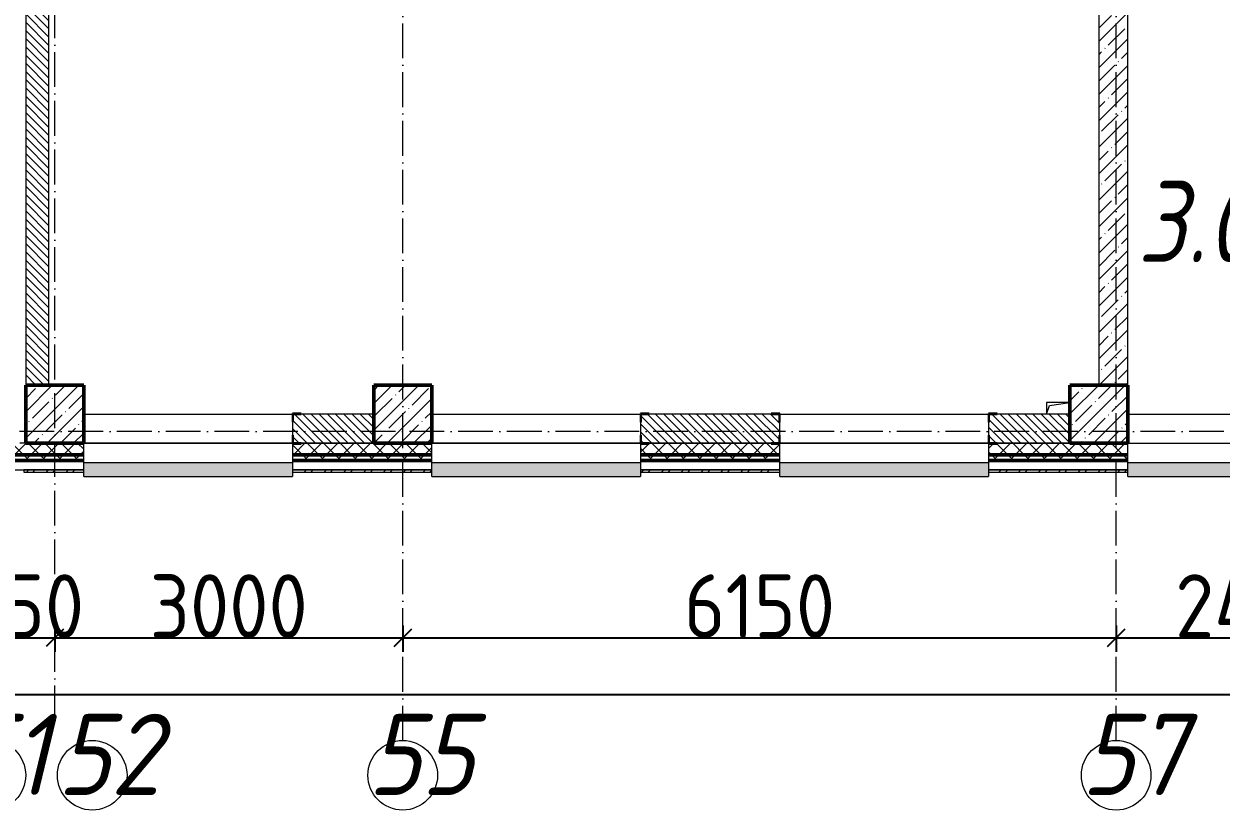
# Model space of a CAD drawing. Header units: millimetres. Extents: x -12989 to 629078, y -109036 to 555275.
# Drawn here: x 595395 to 605714, y -95598 to -88821 of the extents above; entities that cross this region are included whole.
import ezdxf

# ---------------------------------------------------------------- set-up
doc = ezdxf.new("R2010")
doc.units = ezdxf.units.MM
doc.linetypes.add('50_200_ШТРИХ_1Т_ш5_п1_п1_', pattern=[700, 500, -100, 0, -100])
for name, color, linetype, lineweight in [('A-____-____-DIMS', 7, 'Continuous', 9), ('A-GENM-____-MCUT', 7, 'Continuous', 25), ('A-GENM-____-OTLN', 7, 'Continuous', 9), ('A-GENM-____-OTLN-1', 7, 'Continuous', 25), ('A-GLAZ-____-OTLN', 7, 'Continuous', 9), ('A-WALL-____-MCUT-1', 7, 'Continuous', 9), ('A-WALL-____-MCUT-2', 7, 'Continuous', 50), ('A-WALL-____-MCUT-3', 7, 'Continuous', 9), ('A-WALL-____-OTLN', 7, 'Continuous', 9), ('A-WALL-____-PATT-1', 7, 'Continuous', 9), ('A-WALL-FNSH-MCUT-1', 7, 'Continuous', 9), ('S-COLS-____-MCUT', 7, 'Continuous', 50), ('S-COLS-____-OTLN', 7, 'Continuous', 9), ('S-GRID-____-IDEN', 7, 'Continuous', 9), ('S-GRID-____-OTLN-1', 7, '50_200_ШТРИХ_1Т_ш5_п1_п1_', 9), ('Марки помещений', 7, 'Continuous', 9)]:
    doc.layers.add(name, color=color, linetype=linetype, lineweight=lineweight)
doc.layers.add('A-GLAZ-____-OTLN-1', color=7, linetype='Continuous', lineweight=9, true_color=0xc0c0c0)
doc.styles.add('ISOCPEUR_I', font='isocpeui.ttf', dxfattribs={"width": 0.9, "height": 2.5})
doc.styles.add('ISOCPEUR_I_2', font='isocpeui.ttf', dxfattribs={"width": 0.85, "height": 2.3})
doc.styles.add('ISOCPEUR_I_9', font='isocpeui.ttf', dxfattribs={"width": 0.9, "height": 250})
doc.styles.add('СПДС', font='isocpeur.ttf', dxfattribs={"width": 0.9})
doc.dimstyles.new('ISO-2_5_0_9К_БОЛЬШОЙ_ОСИ', dxfattribs={"dimscale": 304.8, "dimtxt": 248.995294, "dimasz": 0.492126, "dimexe": 0.393701, "dimexo": 0, "dimgap": 0, "dimtad": 1, "dimdec": 0, "dimzin": 0, "dimdsep": 46, "dimtxsty": 'ISOCPEUR_I_9', "dimblk1": 'OBLIQUE', "dimblk2": 'OBLIQUE', "dimsah": 1, "dimcen": 0.09, "dimdle": 0.393701, "dimazin": 0, "dimtfac": 1, "dimtdec": 4, "dimtix": 1, "dimtmove": 0, "dimatfit": 3, "dimfxl": 1, "dimtvp": 1, "dimtolj": 1, "dimtzin": 0, "dimarcsym": 2})
pattern_1 = [(45, (523510.01, -90515.61), (-70.71068, 70.71068), []), (135, (523510.01, -90515.61), (-70.71068, -70.71068), [])]
pattern_2 = [(135, (523510.01, -90515.614), (-35.35534, -35.35534), [])]

# ---------------------------------------------------------------- blocks, each defined once
blk = doc.blocks.new('BSC_Колонна _Прямоугольная - 500х500-V62-АР1_План отверстий 3 этажа в осях 1-64_А-ГГ')
at = {"layer": 'S-COLS-____-OTLN'}
h = blk.add_hatch(dxfattribs=at)
h.set_pattern_fill('FP_99', color=256, style=0, pattern_type=2)
h.set_pattern_definition([(45, (-75150, 1668.96), (-114.04925, 114.04925), []), (45, (-75035.95, 1668.96), (-114.04925, 114.04925), [201.613, -40.323, 3.353, -36.97])])
h.paths.add_polyline_path([(-250, -250), (250, -250), (250, 250), (-250, 250)], flags=0)
at = {"layer": 'S-COLS-____-MCUT'}
for p, q in [((250, 250), (-250, 250)), ((-250, 250), (-250, -250)), ((250, -250), (250, 250)), ((-250, -250), (250, -250))]:
    blk.add_line(p, q, dxfattribs=at)
blk = doc.blocks.new('BSC_Колонна _Прямоугольная - 500х500-V112-АР1_План отверстий 3 этажа в осях 1-64_А-ГГ')
at = {"layer": 'S-COLS-____-OTLN'}
h = blk.add_hatch(dxfattribs=at)
h.set_pattern_fill('FP_135', color=256, style=0, pattern_type=2)
h.set_pattern_definition([(45, (-81150, 1668.96), (-114.04925, 114.04925), []), (45, (-81035.95, 1668.96), (-114.04925, 114.04925), [201.613, -40.323, 3.353, -36.97])])
h.paths.add_polyline_path([(-250, -250), (250, -250), (250, 250), (-250, 250)], flags=0)
at = {"layer": 'S-COLS-____-MCUT'}
for p, q in [((250, 250), (-250, 250)), ((-250, 250), (-250, -250)), ((250, -250), (250, 250)), ((-250, -250), (250, -250))]:
    blk.add_line(p, q, dxfattribs=at)
blk = doc.blocks.new('BSC_Колонна _Прямоугольная - 500х500-V131-АР1_План отверстий 3 этажа в осях 1-64_А-ГГ')
at = {"layer": 'S-COLS-____-OTLN'}
h = blk.add_hatch(dxfattribs=at)
h.set_pattern_fill('FP_154', color=256, style=0, pattern_type=2)
h.set_pattern_definition([(45, (-72150, 1668.96), (-114.04925, 114.04925), []), (45, (-72035.95, 1668.96), (-114.04925, 114.04925), [201.613, -40.323, 3.353, -36.97])])
h.paths.add_polyline_path([(-250, -250), (250, -250), (250, 250), (-250, 250)], flags=0)
at = {"layer": 'S-COLS-____-MCUT'}
for p, q in [((250, 250), (-250, 250)), ((-250, 250), (-250, -250)), ((250, -250), (250, 250)), ((-250, -250), (250, -250))]:
    blk.add_line(p, q, dxfattribs=at)
blk = doc.blocks.new('Фахверк_СКБ_Уголок - 250_2700-27497298-АР1_План отверстий 3 этажа в осях 1-64_А-ГГ')
at = {"layer": 'A-GENM-____-MCUT'}
for p, q in [((200, 181), (125, 181)), ((125, 181), (125, 106)), ((125, 106), (131, 106)), ((131, 106), (131, 175)), ((131, 175), (200, 175)), ((200, 175), (200, 181)), ((131, -6), (125, -6)), ((125, -6), (125, -81)), ((125, -81), (200, -81)), ((131, -75), (131, -6)), ((200, -75), (131, -75)), ((200, -81), (200, -75))]:
    blk.add_line(p, q, dxfattribs=at)
blk = doc.blocks.new('AR_Отверстие прямоугольное _в плите_ - AR_Отверстие прямоугольное _в плите_-V177-АР1_План отверстий 3 этажа в осях 1-64_А-ГГ')
at = {"layer": 'A-GENM-____-OTLN'}
for p, q in [((100, 50), (-100, 50)), ((-100, 50), (-100, -50)), ((-100, -50), (-75, 25)), ((-75, 25), (100, 50))]:
    blk.add_line(p, q, dxfattribs=at)
blk = doc.blocks.new('Отлив_СКБ - Отлив витража_120_НВФ-31885687-АР1_План отверстий 3 этажа в осях 1-64_А-ГГ')
at = {"layer": 'A-GLAZ-____-OTLN-1'}
for points in [[(0, 0), (0, -2), (1800, -2), (1800, 0), (534, 0)], [(0, -2), (0, -120), (1800, -120), (1800, -2), (534, -2)]]:
    blk.add_hatch(color=256, dxfattribs=at).paths.add_polyline_path(points, flags=0)
at = {"layer": 'A-GLAZ-____-OTLN'}
for p, q in [((0, 0), (1800, 0)), ((1800, -2), (0, -2)), ((0, -120), (0, -83)), ((1800, -83), (1800, -120)), ((0, -120), (1800, -120))]:
    blk.add_line(p, q, dxfattribs=at)
blk = doc.blocks.new('Отлив_СКБ - Отлив витража_120_НВФ-V214-АР1_План отверстий 3 этажа в осях 1-64_А-ГГ')
at = {"layer": 'A-GLAZ-____-OTLN-1'}
for points in [[(0, -2), (1800, -2), (1800, 0), (0, 0)], [(731, -120), (1800, -120), (1800, -2), (0, -2), (0, -120)]]:
    blk.add_hatch(color=256, dxfattribs=at).paths.add_polyline_path(points, flags=0)
at = {"layer": 'A-GLAZ-____-OTLN'}
for p, q in [((0, 0), (1800, 0)), ((1800, -2), (0, -2)), ((0, -120), (0, -83)), ((1800, -63), (1800, -120)), ((0, -120), (1800, -120))]:
    blk.add_line(p, q, dxfattribs=at)
blk = doc.blocks.new('Отлив_СКБ - Отлив витража_120_НВФ-31885283-АР1_План отверстий 3 этажа в осях 1-64_А-ГГ')
at = {"layer": 'A-GLAZ-____-OTLN-1'}
for points in [[(656, -2), (1000, -2), (1000, 0), (0, 0), (0, -2)], [(656, -120), (1000, -120), (1000, -2), (0, -2), (0, -120)]]:
    blk.add_hatch(color=256, dxfattribs=at).paths.add_polyline_path(points, flags=0)
at = {"layer": 'A-GLAZ-____-OTLN'}
for p, q in [((0, 0), (1000, 0)), ((1000, -2), (0, -2)), ((0, -120), (0, -83)), ((1000, -83), (1000, -120)), ((0, -120), (1000, -120))]:
    blk.add_line(p, q, dxfattribs=at)
blk = doc.blocks.new('Ось сетки - Круг_Ø6_00__ISO-2_5_0_9K_-25732049-АР1_План отверстий 3 этажа в осях 1-64_А-ГГ')
at = {"layer": 'S-GRID-____-IDEN'}
blk.add_circle((0, 0), 3, dxfattribs=at)
blk = doc.blocks.new('_Oblique')
at = {"color": 0, "linetype": 'ByBlock', "lineweight": -2}
blk.add_line((-0.5, -0.5), (0.5, 0.5), dxfattribs=at)
blk = doc.blocks.new('*D2927')
at = {"layer": 'A-____-____-DIMS', "color": 0, "lineweight": -2, "transparency": 16777216}
for p, q in [((355371, -90356), (355371, -90582)), ((355921, -90356), (355921, -90582)), ((355371, -90462), (355221, -90462)), ((355371, -90462), (355921, -90462)), ((355921, -90462), (356071, -90462))]:
    blk.add_line(p, q, dxfattribs=at)
at = {"layer": 'Defpoints', "color": 0, "transparency": 16777216}
for p in [(355371, -90356), (355921, -90356), (355921, -90462)]:
    blk.add_point(p, dxfattribs=at)
at = {"layer": 'A-____-____-DIMS', "color": 0, "lineweight": -2, "transparency": 16777216, "xscale": 150, "yscale": 150, "zscale": 150}
blk.add_blockref('_Oblique', (355371, -90462), dxfattribs=at)
at = {"layer": 'A-____-____-DIMS', "color": 0, "lineweight": -2, "transparency": 16777216, "xscale": 150, "yscale": 150, "zscale": 150, "rotation": 180}
blk.add_blockref('_Oblique', (355921, -90462), dxfattribs=at)
at = {"layer": 'A-____-____-DIMS', "color": 0, "transparency": 16777216, "insert": (355646, -90188), "char_height": 548.6, "attachment_point": 5, "style": 'СПДС'}
blk.add_mtext('\\A1;550', dxfattribs=at)
blk = doc.blocks.new('*D2928')
at = {"layer": 'A-____-____-DIMS', "color": 0, "lineweight": -2, "transparency": 16777216}
for p, q in [((355921, -90356), (355921, -90582)), ((358921, -90356), (358921, -90582)), ((355801, -90462), (359041, -90462))]:
    blk.add_line(p, q, dxfattribs=at)
at = {"layer": 'Defpoints', "color": 0, "transparency": 16777216}
for p in [(355921, -90356), (358921, -90356), (358921, -90462)]:
    blk.add_point(p, dxfattribs=at)
at = {"layer": 'A-____-____-DIMS', "color": 0, "lineweight": -2, "transparency": 16777216, "xscale": 150, "yscale": 150, "zscale": 150, "rotation": 180}
blk.add_blockref('_Oblique', (355921, -90462), dxfattribs=at)
at = {"layer": 'A-____-____-DIMS', "color": 0, "lineweight": -2, "transparency": 16777216, "xscale": 150, "yscale": 150, "zscale": 150}
blk.add_blockref('_Oblique', (358921, -90462), dxfattribs=at)
at = {"layer": 'A-____-____-DIMS', "color": 0, "transparency": 16777216, "insert": (357421, -90188), "char_height": 548.6, "attachment_point": 5, "style": 'СПДС'}
blk.add_mtext('\\A1;3000', dxfattribs=at)
blk = doc.blocks.new('*D2929')
at = {"layer": 'A-____-____-DIMS', "color": 0, "lineweight": -2, "transparency": 16777216}
for p, q in [((358921, -90356), (358921, -90582)), ((365071, -90356), (365071, -90582)), ((358801, -90462), (365191, -90462))]:
    blk.add_line(p, q, dxfattribs=at)
at = {"layer": 'Defpoints', "color": 0, "transparency": 16777216}
for p in [(358921, -90356), (365071, -90356), (365071, -90462)]:
    blk.add_point(p, dxfattribs=at)
at = {"layer": 'A-____-____-DIMS', "color": 0, "lineweight": -2, "transparency": 16777216, "xscale": 150, "yscale": 150, "zscale": 150, "rotation": 180}
blk.add_blockref('_Oblique', (358921, -90462), dxfattribs=at)
at = {"layer": 'A-____-____-DIMS', "color": 0, "lineweight": -2, "transparency": 16777216, "xscale": 150, "yscale": 150, "zscale": 150}
blk.add_blockref('_Oblique', (365071, -90462), dxfattribs=at)
at = {"layer": 'A-____-____-DIMS', "color": 0, "transparency": 16777216, "insert": (361996, -90188), "char_height": 548.6, "attachment_point": 5, "style": 'СПДС'}
blk.add_mtext('\\A1;6150', dxfattribs=at)
blk = doc.blocks.new('*D2930')
at = {"layer": 'A-____-____-DIMS', "color": 0, "lineweight": -2, "transparency": 16777216}
for p, q in [((365071, -90356), (365071, -90582)), ((367471, -90356), (367471, -90582)), ((364951, -90462), (367591, -90462))]:
    blk.add_line(p, q, dxfattribs=at)
at = {"layer": 'Defpoints', "color": 0, "transparency": 16777216}
for p in [(365071, -90356), (367471, -90356), (367471, -90462)]:
    blk.add_point(p, dxfattribs=at)
at = {"layer": 'A-____-____-DIMS', "color": 0, "lineweight": -2, "transparency": 16777216, "xscale": 150, "yscale": 150, "zscale": 150, "rotation": 180}
blk.add_blockref('_Oblique', (365071, -90462), dxfattribs=at)
at = {"layer": 'A-____-____-DIMS', "color": 0, "lineweight": -2, "transparency": 16777216, "xscale": 150, "yscale": 150, "zscale": 150}
blk.add_blockref('_Oblique', (367471, -90462), dxfattribs=at)
at = {"layer": 'A-____-____-DIMS', "color": 0, "transparency": 16777216, "insert": (366271, -90188), "char_height": 548.6, "attachment_point": 5, "style": 'СПДС'}
blk.add_mtext('\\A1;2400', dxfattribs=at)
blk = doc.blocks.new('*D2935')
at = {"layer": 'A-____-____-DIMS', "color": 0, "lineweight": -2, "transparency": 16777216}
for p, q in [((281421, -90844), (281421, -91070)), ((384921, -90844), (384921, -91070)), ((281301, -90950), (385041, -90950))]:
    blk.add_line(p, q, dxfattribs=at)
at = {"layer": 'Defpoints', "color": 0, "transparency": 16777216}
for p in [(281421, -90844), (384921, -90844), (384921, -90950)]:
    blk.add_point(p, dxfattribs=at)
at = {"layer": 'A-____-____-DIMS', "color": 0, "lineweight": -2, "transparency": 16777216, "xscale": 150, "yscale": 150, "zscale": 150, "rotation": 180}
blk.add_blockref('_Oblique', (281421, -90950), dxfattribs=at)
at = {"layer": 'A-____-____-DIMS', "color": 0, "lineweight": -2, "transparency": 16777216, "xscale": 150, "yscale": 150, "zscale": 150}
blk.add_blockref('_Oblique', (384921, -90950), dxfattribs=at)
at = {"layer": 'A-____-____-DIMS', "color": 0, "transparency": 16777216, "insert": (333171, -90676), "char_height": 548.6, "attachment_point": 5, "style": 'СПДС'}
blk.add_mtext('\\A1;103500', dxfattribs=at)
blk = doc.blocks.new('3эт')
at = {"layer": 'S-GRID-____-OTLN-1', "color": 251, "ltscale": 0.6, "true_color": 0x636466}
for p, q in [((355920.7, -91173.5), (355920.7, -76712.9)), ((358920.7, -91346.1), (358920.7, -76712.9)), ((365070.7, -91346.1), (365070.7, -80328.4)), ((387845.1, -88682.4), (279101.9, -88682.4))]:
    blk.add_line(p, q, dxfattribs=at)
at = {"layer": 'S-GRID-____-IDEN', "char_height": 700, "attachment_point": 1, "style": 'ISOCPEUR_I'}
for s, insert, width in [('51', (355092.4, -91116.3), 346.329), ('52', (355942.2, -91116.3), 404.05), ('55', (358618.6, -91116.3), 404.05), ('57', (364768.6, -91116.3), 404.05)]:
    blk.add_mtext(s, dxfattribs=dict(at, insert=insert, width=width))
at = {"layer": 'A-____-____-DIMS'}
for base, p1, p2, override, picture, middle in [((355920.7, -90462), (355370.7, -90355.9), (355920.7, -90355.9), {"dimtxt": 1.8, "dimpost": '<>', "dimtxsty": 'СПДС', "dimfxl": 550}, '*D2927', (355645.7, -90187.7)), ((358920.7, -90462), (355920.7, -90355.9), (358920.7, -90355.9), {"dimtxt": 1.8, "dimpost": '<>', "dimtxsty": 'СПДС', "dimfxl": 3000}, '*D2928', (357420.7, -90187.7)), ((365070.7, -90462), (358920.7, -90355.9), (365070.7, -90355.9), {"dimtxt": 1.8, "dimpost": '<>', "dimtxsty": 'СПДС', "dimfxl": 6150}, '*D2929', (361995.7, -90187.7)), ((367470.7, -90462), (365070.7, -90355.9), (367470.7, -90355.9), {"dimtxt": 1.8, "dimpost": '<>', "dimtxsty": 'СПДС', "dimfxl": 2400}, '*D2930', (366270.7, -90187.7)), ((384920.7, -90950.2), (281420.7, -90844.1), (384920.7, -90844.1), {"dimtxt": 1.8, "dimpost": '<>', "dimtxsty": 'СПДС', "dimfxl": 103500}, '*D2935', (333170.7, -90675.9))]:
    dim = blk.add_linear_dim(base=base, p1=p1, p2=p2, dimstyle='ISO-2_5_0_9К_БОЛЬШОЙ_ОСИ', override=override, dxfattribs=at)
    dim.commit()
    dim.dimension.update_dxf_attribs({"geometry": picture, "text_midpoint": middle})

msp = doc.modelspace()

# ---------------------------------------------------------------- hatches: boundary and pattern name
at = {"layer": 'A-WALL-____-PATT-1'}
h = msp.add_hatch(dxfattribs=at)
h.set_pattern_fill('FP_38', color=256, style=0, pattern_type=2)
h.set_pattern_definition([(45, (523510, -90515.61), (-114.04925, 114.04925), []), (45, (523624.06, -90515.61), (-114.04925, 114.04925), [201.612, -40.322, 3.353, -36.97])])
h.paths.add_polyline_path([(604910.0077, -91934.5723), (604910.0077, -84684.5723), (604660.0077, -84684.5723), (604660.0077, -91934.5723), (604799.688, -91934.5723)], flags=0)
h = msp.add_hatch(dxfattribs=at)
h.set_pattern_fill('FP_6', color=256, style=0, pattern_type=2)
h.set_pattern_definition(pattern_2)
h.paths.add_polyline_path([(595610.0077, -91934.5723), (595610.0077, -84934.5723), (595410.0077, -84934.5723), (595410.0077, -91934.5723)], flags=0)
h = msp.add_hatch(dxfattribs=at)
h.set_pattern_fill('FP_6', color=256, style=0, pattern_type=2)
h.set_pattern_definition(pattern_2)
h.paths.add_polyline_path([(597716.0077, -92434.5723), (598410.0077, -92434.5723), (598410.0077, -92184.5723), (597716.0077, -92184.5723), (597716.0077, -92253.5723), (597710.0077, -92253.5723), (597710.0077, -92365.5723), (597716.0077, -92365.5723)], flags=0)
h = msp.add_hatch(dxfattribs=at)
h.set_pattern_fill('FP_6', color=256, style=0, pattern_type=2)
h.set_pattern_definition(pattern_2)
h.paths.add_polyline_path([(603785.0077, -92434.5723), (604410.0077, -92434.5723), (604410.0077, -92184.5723), (603716.0077, -92184.5723), (603716.0077, -92253.5723), (603710.0077, -92253.5723), (603710.0077, -92365.5723), (603716.0077, -92365.5723), (603716.0077, -92434.5723)], flags=0)
h.paths.add_polyline_path([(600716.0077, -92434.5723), (601904.0077, -92434.5723), (601904.0077, -92365.5723), (601910.0077, -92365.5723), (601910.0077, -92253.5723), (601904.0077, -92253.5723), (601904.0077, -92184.5723), (600716.0077, -92184.5723), (600716.0077, -92253.5723), (600710.0077, -92253.5723), (600710.0077, -92365.5723), (600716.0077, -92365.5723), (600716.0077, -92433.3223)], flags=0)
h = msp.add_hatch(dxfattribs=at)
h.set_pattern_fill('FP_1', color=256, style=0, pattern_type=2)
h.set_pattern_definition(pattern_1)
h.paths.add_polyline_path([(624260.0077, -92534.5723), (624760.0077, -92534.5723), (624760.0077, -92434.5723), (615735.0077, -92434.5723), (615735.0077, -92440.5723), (615660.0077, -92440.5723), (615660.0077, -92534.5723), (624241.7952, -92534.5723)], flags=0)
h.paths.add_polyline_path([(612753.2773, -92534.5723), (613860.0077, -92534.5723), (613860.0077, -92440.5723), (613785.0077, -92440.5723), (613785.0077, -92434.5723), (605910.0077, -92434.5723), (605910.0077, -92534.5723), (612510.0077, -92534.5723)], flags=0)
h.paths.add_polyline_path([(604910.0077, -92534.5723), (604910.0077, -92434.5723), (603785.0077, -92434.5723), (603785.0077, -92440.5723), (603710.0077, -92440.5723), (603710.0077, -92534.5723), (604799.688, -92534.5723)], flags=0)
h.paths.add_polyline_path([(601910.0077, -92534.5723), (601910.0077, -92440.5723), (601835.0077, -92440.5723), (601835.0077, -92434.5723), (600785.0077, -92434.5723), (600785.0077, -92440.5723), (600710.0077, -92440.5723), (600710.0077, -92534.5723), (601264.7594, -92534.5723)], flags=0)
h.paths.add_polyline_path([(598910.0077, -92534.5723), (598910.0077, -92434.5723), (597785.0077, -92434.5723), (597785.0077, -92440.5723), (597710.0077, -92440.5723), (597710.0077, -92534.5723), (597785.0077, -92534.5723)], flags=0)
h.paths.add_polyline_path([(594510.0077, -92534.5723), (595910.0077, -92534.5723), (595910.0077, -92434.5723), (594585.0077, -92434.5723), (594585.0077, -92440.5723), (594510.0077, -92440.5723)], flags=0)
h.paths.add_polyline_path([(592427.438, -92534.5723), (592710.0077, -92534.5723), (592710.0077, -92440.5723), (592635.0077, -92440.5723), (592635.0077, -92434.5723), (591585.0077, -92434.5723), (591585.0077, -92440.5723), (591510.0077, -92440.5723), (591510.0077, -92534.5723), (591543.7058, -92534.5723)], flags=0)
h.paths.add_polyline_path([(589710.0077, -92534.5723), (589710.0077, -92434.5723), (588585.0077, -92434.5723), (588585.0077, -92440.5723), (588510.0077, -92440.5723), (588510.0077, -92534.5723), (588585.0077, -92534.5723)], flags=0)
h.paths.add_polyline_path([(586360.0077, -92534.5723), (586710.0077, -92534.5723), (586710.0077, -92440.5723), (586635.0077, -92440.5723), (586635.0077, -92434.5723), (585585.0077, -92434.5723), (585585.0077, -92440.5723), (585510.0077, -92440.5723), (585510.0077, -92534.5723), (586241.313, -92534.5723)], flags=0)
h.paths.add_polyline_path([(583710.0077, -92534.5723), (583710.0077, -92440.5723), (583635.0077, -92440.5723), (583635.0077, -92434.5723), (582585.0077, -92434.5723), (582585.0077, -92440.5723), (582510.0077, -92440.5723), (582510.0077, -92534.5723), (583590.1165, -92534.5723)], flags=0)
h.paths.add_polyline_path([(580710.0077, -92534.5723), (580710.0077, -92440.5723), (580635.0077, -92440.5723), (580635.0077, -92434.5723), (579585.0077, -92434.5723), (579585.0077, -92440.5723), (579510.0077, -92440.5723), (579510.0077, -92534.5723), (580055.188, -92534.5723)], flags=0)
h.paths.add_polyline_path([(576520.2594, -92534.5723), (577710.0077, -92534.5723), (577710.0077, -92440.5723), (577635.0077, -92440.5723), (577635.0077, -92434.5723), (576585.0077, -92434.5723), (576585.0077, -92440.5723), (576510.0077, -92440.5723), (576510.0077, -92534.5723), (576516.0077, -92534.5723)], flags=0)
h.paths.add_polyline_path([(573510.0077, -92534.5723), (574710.0077, -92534.5723), (574710.0077, -92440.5723), (574635.0077, -92440.5723), (574635.0077, -92434.5723), (573585.0077, -92434.5723), (573585.0077, -92440.5723), (573510.0077, -92440.5723)], flags=0)
h.paths.add_polyline_path([(568566.6701, -92534.5723), (568710.0077, -92534.5723), (568710.0077, -92440.5723), (568635.0077, -92440.5723), (568635.0077, -92434.5723), (567585.0077, -92434.5723), (567585.0077, -92440.5723), (567510.0077, -92440.5723), (567510.0077, -92534.5723), (568360.0077, -92534.5723)], flags=0)
h.paths.add_polyline_path([(565710.0077, -92534.5723), (565710.0077, -92440.5723), (565635.0077, -92440.5723), (565635.0077, -92434.5723), (564585.0077, -92434.5723), (564585.0077, -92440.5723), (564510.0077, -92440.5723), (564510.0077, -92534.5723), (565704.0077, -92534.5723)], flags=0)
h.paths.add_polyline_path([(562380.5451, -92534.5723), (562710.0077, -92534.5723), (562710.0077, -92440.5723), (562635.0077, -92439.9295), (562635.0077, -92434.5723), (561310.0077, -92434.5723), (561310.0077, -92534.5723)], flags=0)
h.paths.add_polyline_path([(558845.6165, -92534.5723), (559510.0077, -92534.5723), (559510.0077, -92440.5723), (559435.0077, -92440.5723), (559435.0077, -92434.5723), (558310.0077, -92434.5723), (558310.0077, -92534.5723)], flags=0)
h.paths.add_polyline_path([(556510.0077, -92534.5723), (556510.0077, -92440.5723), (556435.0077, -92440.5723), (556435.0077, -92434.5723), (555385.0077, -92434.5723), (555385.0077, -92440.5723), (555310.0077, -92440.5723), (555310.6879, -92534.5723), (556504.0077, -92534.5723)], flags=0)
h.paths.add_polyline_path([(553510.0077, -92534.5723), (553510.0077, -92440.5723), (553435.0077, -92440.5723), (553435.0077, -92434.5723), (552310.0077, -92434.5723), (552310.0077, -92534.5723), (552659.4915, -92534.5723)], flags=0)
h.paths.add_polyline_path([(550510.0077, -92534.5723), (550510.0077, -92440.5723), (550435.0077, -92440.5723), (550435.0077, -92434.5723), (549310.0077, -92434.5723), (549310.0077, -92534.5723), (550008.2951, -92534.5723)], flags=0)
h.paths.add_polyline_path([(547510.0077, -92534.5723), (547510.0077, -92440.5723), (547435.0077, -92440.5723), (547435.0077, -92434.5723), (546385.0077, -92434.5723), (546385.0077, -92440.5723), (546310.0077, -92440.5723), (546310.0077, -92534.5723), (546473.3665, -92534.5723)], flags=0)
h.paths.add_polyline_path([(537636.0451, -92534.5723), (538510.0077, -92534.5723), (538510.0077, -92440.5723), (538435.0077, -92440.5723), (538435.0077, -92434.5723), (537385.0077, -92434.5723), (537385.0077, -92440.5723), (537310.0077, -92440.5723), (537310.0077, -92534.5723)], flags=0)
h.paths.add_polyline_path([(535868.5808, -92534.5723), (536310.0077, -92534.5723), (536310.0077, -92440.5723), (536235.0077, -92440.5723), (536235.0077, -92434.5723), (530985.0077, -92434.5723), (530985.0077, -92440.5723), (530910.0077, -92440.5723), (530910.0077, -92534.5723), (534410.0077, -92534.5723)], flags=0)
h.paths.add_polyline_path([(528798.7236, -92534.5723), (529910.0077, -92534.5723), (529910.0077, -92440.5723), (529835.0077, -92440.5723), (529835.0077, -92434.5723), (521060.0077, -92434.5723), (521060.0077, -92534.5723), (527031.2593, -92534.5723)], flags=0)
h = msp.add_hatch(dxfattribs=at)
h.set_pattern_fill('FP_1', color=256, style=0, pattern_type=2)
h.set_pattern_definition(pattern_1)
h.paths.add_polyline_path([(624760.0077, -92584.5723), (624860.0077, -92584.5723), (624860.0077, -92534.5723), (615660.0077, -92534.5723), (615660.0077, -92584.5723), (624241.7952, -92584.5723)], flags=0)
h.paths.add_polyline_path([(612753.2773, -92584.5723), (613860.0077, -92584.5723), (613860.0077, -92534.5723), (605910.0077, -92534.5723), (605910.0077, -92584.5723), (611869.5451, -92584.5723)], flags=0)
h.paths.add_polyline_path([(604799.688, -92584.5723), (604910.0077, -92584.5723), (604910.0077, -92534.5723), (603710.0077, -92534.5723), (603710.0077, -92584.5723), (603915.9558, -92584.5723)], flags=0)
h.paths.add_polyline_path([(600710.0077, -92584.5723), (601910.0077, -92584.5723), (601910.0077, -92534.5723), (600710.0077, -92534.5723)], flags=0)
h.paths.add_polyline_path([(597729.8308, -92584.5723), (598910.0077, -92584.5723), (598910.0077, -92534.5723), (597710.0077, -92534.5723), (597710.0077, -92584.5723)], flags=0)
h.paths.add_polyline_path([(595910.0077, -92584.5723), (595910.0077, -92534.5723), (594510.0077, -92534.5723), (594510.0077, -92584.5723), (595078.6344, -92584.5723)], flags=0)
h.paths.add_polyline_path([(592710.0077, -92584.5723), (592710.0077, -92534.5723), (591510.0077, -92534.5723), (591510.0077, -92584.5723), (592427.438, -92584.5723)], flags=0)
h.paths.add_polyline_path([(589710.0077, -92584.5723), (589710.0077, -92534.5723), (588510.0077, -92534.5723), (588510.0077, -92584.5723)], flags=0)
h.paths.add_polyline_path([(586710.0077, -92584.5723), (586710.0077, -92534.5723), (585510.0077, -92534.5723), (585510.0077, -92584.5723), (586241.313, -92584.5723)], flags=0)
h.paths.add_polyline_path([(582510.0077, -92584.5723), (583710.0077, -92584.5723), (583710.0077, -92534.5723), (582510.0077, -92534.5723)], flags=0)
h.paths.add_polyline_path([(579510.0077, -92584.5723), (580710.0077, -92584.5723), (580710.0077, -92534.5723), (579510.0077, -92534.5723)], flags=0)
h.paths.add_polyline_path([(576520.2594, -92584.5723), (577710.0077, -92584.5723), (577710.0077, -92534.5723), (576510.0077, -92534.5723), (576510.0077, -92584.5723)], flags=0)
h.paths.add_polyline_path([(574710.0077, -92584.5723), (574710.0077, -92534.5723), (573510.0077, -92534.5723), (573510.0077, -92584.5723), (573869.063, -92584.5723)], flags=0)
h.paths.add_polyline_path([(568566.6701, -92584.5723), (568710.0077, -92584.5723), (568710.0077, -92534.5723), (567510.0077, -92534.5723), (567510.0077, -92584.5723), (567682.938, -92584.5723)], flags=0)
h.paths.add_polyline_path([(565710.0077, -92584.5723), (565710.0077, -92534.5723), (564510.0077, -92534.5723), (564510.0077, -92584.5723), (565031.7415, -92584.5723)], flags=0)
h.paths.add_polyline_path([(562380.5451, -92584.5723), (562710.0077, -92584.5723), (562710.0077, -92534.5723), (561310.0077, -92534.5723), (561310.0077, -92584.5723)], flags=0)
h.paths.add_polyline_path([(559510.0077, -92584.5723), (559510.0077, -92534.5723), (558310.0077, -92534.5723), (558310.0077, -92584.5723), (558845.6165, -92584.5723)], flags=0)
h.paths.add_polyline_path([(556510.0077, -92584.5723), (556510.0077, -92534.5723), (555310.0077, -92534.5723), (555310.6879, -92584.5723)], flags=0)
h.paths.add_polyline_path([(553510.0077, -92584.5723), (553510.0077, -92534.5723), (552310.0077, -92534.5723), (552310.0077, -92584.5723), (552659.4915, -92584.5723)], flags=0)
h.paths.add_polyline_path([(550510.0077, -92584.5723), (550510.0077, -92534.5723), (549310.0077, -92534.5723), (549310.0077, -92584.5723), (550008.2951, -92584.5723)], flags=0)
h.paths.add_polyline_path([(546473.3665, -92584.5723), (547510.0077, -92584.5723), (547510.0077, -92534.5723), (546310.0077, -92534.5723), (546310.0077, -92584.5723)], flags=0)
h.paths.add_polyline_path([(537310.0077, -92584.5723), (538510.0077, -92584.5723), (538510.0077, -92534.5723), (537310.0077, -92534.5723)], flags=0)
h.paths.add_polyline_path([(536310.0077, -92584.5723), (536310.0077, -92534.5723), (530910.0077, -92534.5723), (530910.0077, -92584.5723), (535868.5808, -92584.5723)], flags=0)
h.paths.add_polyline_path([(529682.4558, -92584.5723), (529910.0077, -92584.5723), (529910.0077, -92534.5723), (520960.0077, -92534.5723), (520960.0077, -92584.5723), (528798.7236, -92584.5723)], flags=0)
h = msp.add_hatch(dxfattribs=at)
h.set_pattern_fill('FP_3', color=256, style=0, pattern_type=2)
h.set_pattern_definition([(45, (523510.01, -90515.61), (-85.53659, 85.53659), []), (45, (523567.03, -90515.61), (-85.53659, 85.53659), [])])
h.paths.add_polyline_path([(624990.0077, -92684.5723), (624990.0077, -92664.5723), (615660.0077, -92664.5723), (615660.0077, -92684.5723), (624241.7952, -92684.5723)], flags=0)
h.paths.add_polyline_path([(612753.2773, -92684.5723), (613860.0077, -92684.5723), (613860.0077, -92664.5723), (605910.0077, -92664.5723), (605910.0077, -92684.5723), (611869.5451, -92684.5723)], flags=0)
h.paths.add_polyline_path([(603915.9558, -92684.5723), (604910.0077, -92684.5723), (604910.0077, -92664.5723), (603710.0077, -92664.5723), (603710.0077, -92684.5723)], flags=0)
h.paths.add_polyline_path([(601910.0077, -92684.5723), (601910.0077, -92664.5723), (600711.0077, -92664.5723), (600711.0077, -92684.5723), (601264.7594, -92684.5723)], flags=0)
h.paths.add_polyline_path([(597729.8308, -92684.5723), (598910.0077, -92684.5723), (598910.0077, -92664.5723), (597710.0077, -92664.5723), (597710.0077, -92684.5723)], flags=0)
h.paths.add_polyline_path([(595395.0077, -92684.5723), (595910.0077, -92684.5723), (595910.0077, -92664.5723), (595395.0077, -92664.5723)], flags=0)

# ---------------------------------------------------------------- linework, layer by layer
at = {"layer": 'A-WALL-____-MCUT-1'}
for p, q in [((604660.0077, -84434.5723), (604660.0077, -91934.5723)), ((604910.0077, -91934.5723), (604910.0077, -84684.5723))]:
    msp.add_line(p, q, dxfattribs=at)
at = {"layer": 'A-WALL-____-MCUT-2'}
for p, q in [((594510.0077, -92534.5723), (595910.0077, -92534.5723)), ((597710.0077, -92534.5723), (598910.0077, -92534.5723)), ((600710.0077, -92534.5723), (601910.0077, -92534.5723)), ((603710.0077, -92534.5723), (604910.0077, -92534.5723)), ((594510.0077, -92584.5723), (595910.0077, -92584.5723)), ((597710.0077, -92584.5723), (598910.0077, -92584.5723)), ((600710.0077, -92584.5723), (601910.0077, -92584.5723)), ((603710.0077, -92584.5723), (604910.0077, -92584.5723))]:
    msp.add_line(p, q, dxfattribs=at)
at = {"layer": 'A-WALL-____-MCUT-3'}
for p, q in [((595410.0077, -84934.5723), (595410.0077, -91934.5723)), ((595610.0077, -91934.5723), (595610.0077, -84934.5723)), ((598410.0077, -92184.5723), (597785.0077, -92184.5723)), ((601835.0077, -92184.5723), (600785.0077, -92184.5723)), ((604410.0077, -92184.5723), (603785.0077, -92184.5723)), ((597710.0077, -92253.5723), (597710.0077, -92365.5723)), ((600710.0077, -92253.5723), (600710.0077, -92365.5723)), ((601910.0077, -92365.5723), (601910.0077, -92253.5723)), ((603710.0077, -92253.5723), (603710.0077, -92365.5723)), ((595410.0077, -92434.5723), (595360.0077, -92434.5723)), ((595910.0077, -92664.5723), (595910.0077, -92434.5723)), ((597710.0077, -92440.5723), (597710.0077, -92664.5723)), ((598410.0077, -92434.5723), (597785.0077, -92434.5723)), ((597785.0077, -92434.5723), (598410.0077, -92434.5723)), ((598910.0077, -92664.5723), (598910.0077, -92434.5723)), ((600710.0077, -92440.5723), (600710.0077, -92664.5723)), ((601835.0077, -92434.5723), (600785.0077, -92434.5723)), ((600785.0077, -92434.5723), (601835.0077, -92434.5723)), ((601910.0077, -92664.5723), (601910.0077, -92440.5723)), ((603710.0077, -92440.5723), (603710.0077, -92664.5723)), ((604410.0077, -92434.5723), (603785.0077, -92434.5723)), ((603785.0077, -92434.5723), (604410.0077, -92434.5723)), ((604910.0077, -92664.5723), (604910.0077, -92434.5723)), ((594510.0077, -92664.5723), (595910.0077, -92664.5723)), ((597710.0077, -92664.5723), (598910.0077, -92664.5723)), ((600710.0077, -92664.5723), (601910.0077, -92664.5723)), ((603710.0077, -92664.5723), (604910.0077, -92664.5723))]:
    msp.add_line(p, q, dxfattribs=at)
at = {"layer": 'A-WALL-____-OTLN'}
for p, q in [((595910.0077, -92184.5723), (597710.0077, -92184.5723)), ((598910.0077, -92184.5723), (600710.0077, -92184.5723)), ((601910.0077, -92184.5723), (603710.0077, -92184.5723)), ((604910.0077, -92184.5723), (605910.0077, -92184.5723)), ((595910.0077, -92434.5723), (597710.0077, -92434.5723)), ((597710.0077, -92434.5723), (595910.0077, -92434.5723)), ((598910.0077, -92434.5723), (600710.0077, -92434.5723)), ((600710.0077, -92434.5723), (598910.0077, -92434.5723)), ((601910.0077, -92434.5723), (603710.0077, -92434.5723)), ((603710.0077, -92434.5723), (601910.0077, -92434.5723)), ((604910.0077, -92434.5723), (605910.0077, -92434.5723))]:
    msp.add_line(p, q, dxfattribs=at)
at = {"layer": 'A-WALL-FNSH-MCUT-1'}
for p, q in [((595910.0077, -92664.5723), (595395.0077, -92664.5723)), ((595395.0077, -92664.5723), (595395.0077, -92684.5723)), ((595395.0077, -92684.5723), (595910.0077, -92684.5723)), ((595910.0077, -92684.5723), (595910.0077, -92664.5723)), ((598910.0077, -92664.5723), (597710.0077, -92664.5723)), ((597710.0077, -92664.5723), (597710.0077, -92684.5723)), ((597710.0077, -92684.5723), (598910.0077, -92684.5723)), ((598910.0077, -92684.5723), (598910.0077, -92664.5723)), ((601910.0077, -92664.5723), (600711.0077, -92664.5723)), ((600711.0077, -92664.5723), (600711.0077, -92684.5723)), ((600711.0077, -92684.5723), (601910.0077, -92684.5723)), ((601910.0077, -92684.5723), (601910.0077, -92664.5723)), ((604910.0077, -92664.5723), (603710.0077, -92664.5723)), ((603710.0077, -92664.5723), (603710.0077, -92684.5723)), ((603710.0077, -92684.5723), (604910.0077, -92684.5723)), ((604910.0077, -92684.5723), (604910.0077, -92664.5723))]:
    msp.add_line(p, q, dxfattribs=at)

# ---------------------------------------------------------------- block references
msp.add_blockref('3эт', (239739.3002, -3652.1582))
at = {"layer": 'A-GENM-____-OTLN'}
msp.add_blockref('AR_Отверстие прямоугольное _в плите_ - AR_Отверстие прямоугольное _в плите_-V177-АР1_План отверстий 3 этажа в осях 1-64_А-ГГ', (604310.0077, -92134.5723), dxfattribs=at)
at = {"layer": 'A-GENM-____-OTLN-1'}
for p in [(597585.0077, -92359.5723), (600585.0077, -92359.5723), (603585.0077, -92359.5723)]:
    msp.add_blockref('Фахверк_СКБ_Уголок - 250_2700-27497298-АР1_План отверстий 3 этажа в осях 1-64_А-ГГ', p, dxfattribs=at)
at = {"layer": 'A-GENM-____-OTLN-1', "rotation": 180}
msp.add_blockref('Фахверк_СКБ_Уголок - 250_2700-27497298-АР1_План отверстий 3 этажа в осях 1-64_А-ГГ', (602035.0077, -92259.5723), dxfattribs=at)
at = {"layer": 'A-GLAZ-____-OTLN'}
for name, p in [('Отлив_СКБ - Отлив витража_120_НВФ-31885687-АР1_План отверстий 3 этажа в осях 1-64_А-ГГ', (595910.0077, -92601.5723)), ('Отлив_СКБ - Отлив витража_120_НВФ-V214-АР1_План отверстий 3 этажа в осях 1-64_А-ГГ', (598910.0077, -92601.5723)), ('Отлив_СКБ - Отлив витража_120_НВФ-31885687-АР1_План отверстий 3 этажа в осях 1-64_А-ГГ', (601910.0077, -92601.5723)), ('Отлив_СКБ - Отлив витража_120_НВФ-31885283-АР1_План отверстий 3 этажа в осях 1-64_А-ГГ', (604910.0077, -92601.5723))]:
    msp.add_blockref(name, p, dxfattribs=at)
at = {"layer": 'S-COLS-____-OTLN'}
for name, p in [('BSC_Колонна _Прямоугольная - 500х500-V131-АР1_План отверстий 3 этажа в осях 1-64_А-ГГ', (595660.0077, -92184.5723)), ('BSC_Колонна _Прямоугольная - 500х500-V62-АР1_План отверстий 3 этажа в осях 1-64_А-ГГ', (598660.0077, -92184.5723)), ('BSC_Колонна _Прямоугольная - 500х500-V112-АР1_План отверстий 3 этажа в осях 1-64_А-ГГ', (604660.0077, -92184.5723))]:
    msp.add_blockref(name, p, dxfattribs=at)
at = {"layer": 'S-GRID-____-IDEN', "xscale": 99.99999999999993, "yscale": 99.99999999999993, "zscale": 99.99999999999993}
for p in [(595110.0077, -95298.2206), (595983.6207, -95298.2206), (598660.0077, -95298.2206), (604810.0077, -95298.2206)]:
    msp.add_blockref('Ось сетки - Круг_Ø6_00__ISO-2_5_0_9K_-25732049-АР1_План отверстий 3 этажа в осях 1-64_А-ГГ', p, dxfattribs=at)

# ---------------------------------------------------------------- texts
at = {"layer": 'Марки помещений', "insert": (604993.5121, -90174.0067), "char_height": 700, "width": 817.72125, "attachment_point": 1, "style": 'ISOCPEUR_I_2'}
msp.add_mtext('3.034', dxfattribs=at)

doc.saveas('drawing.dxf')
